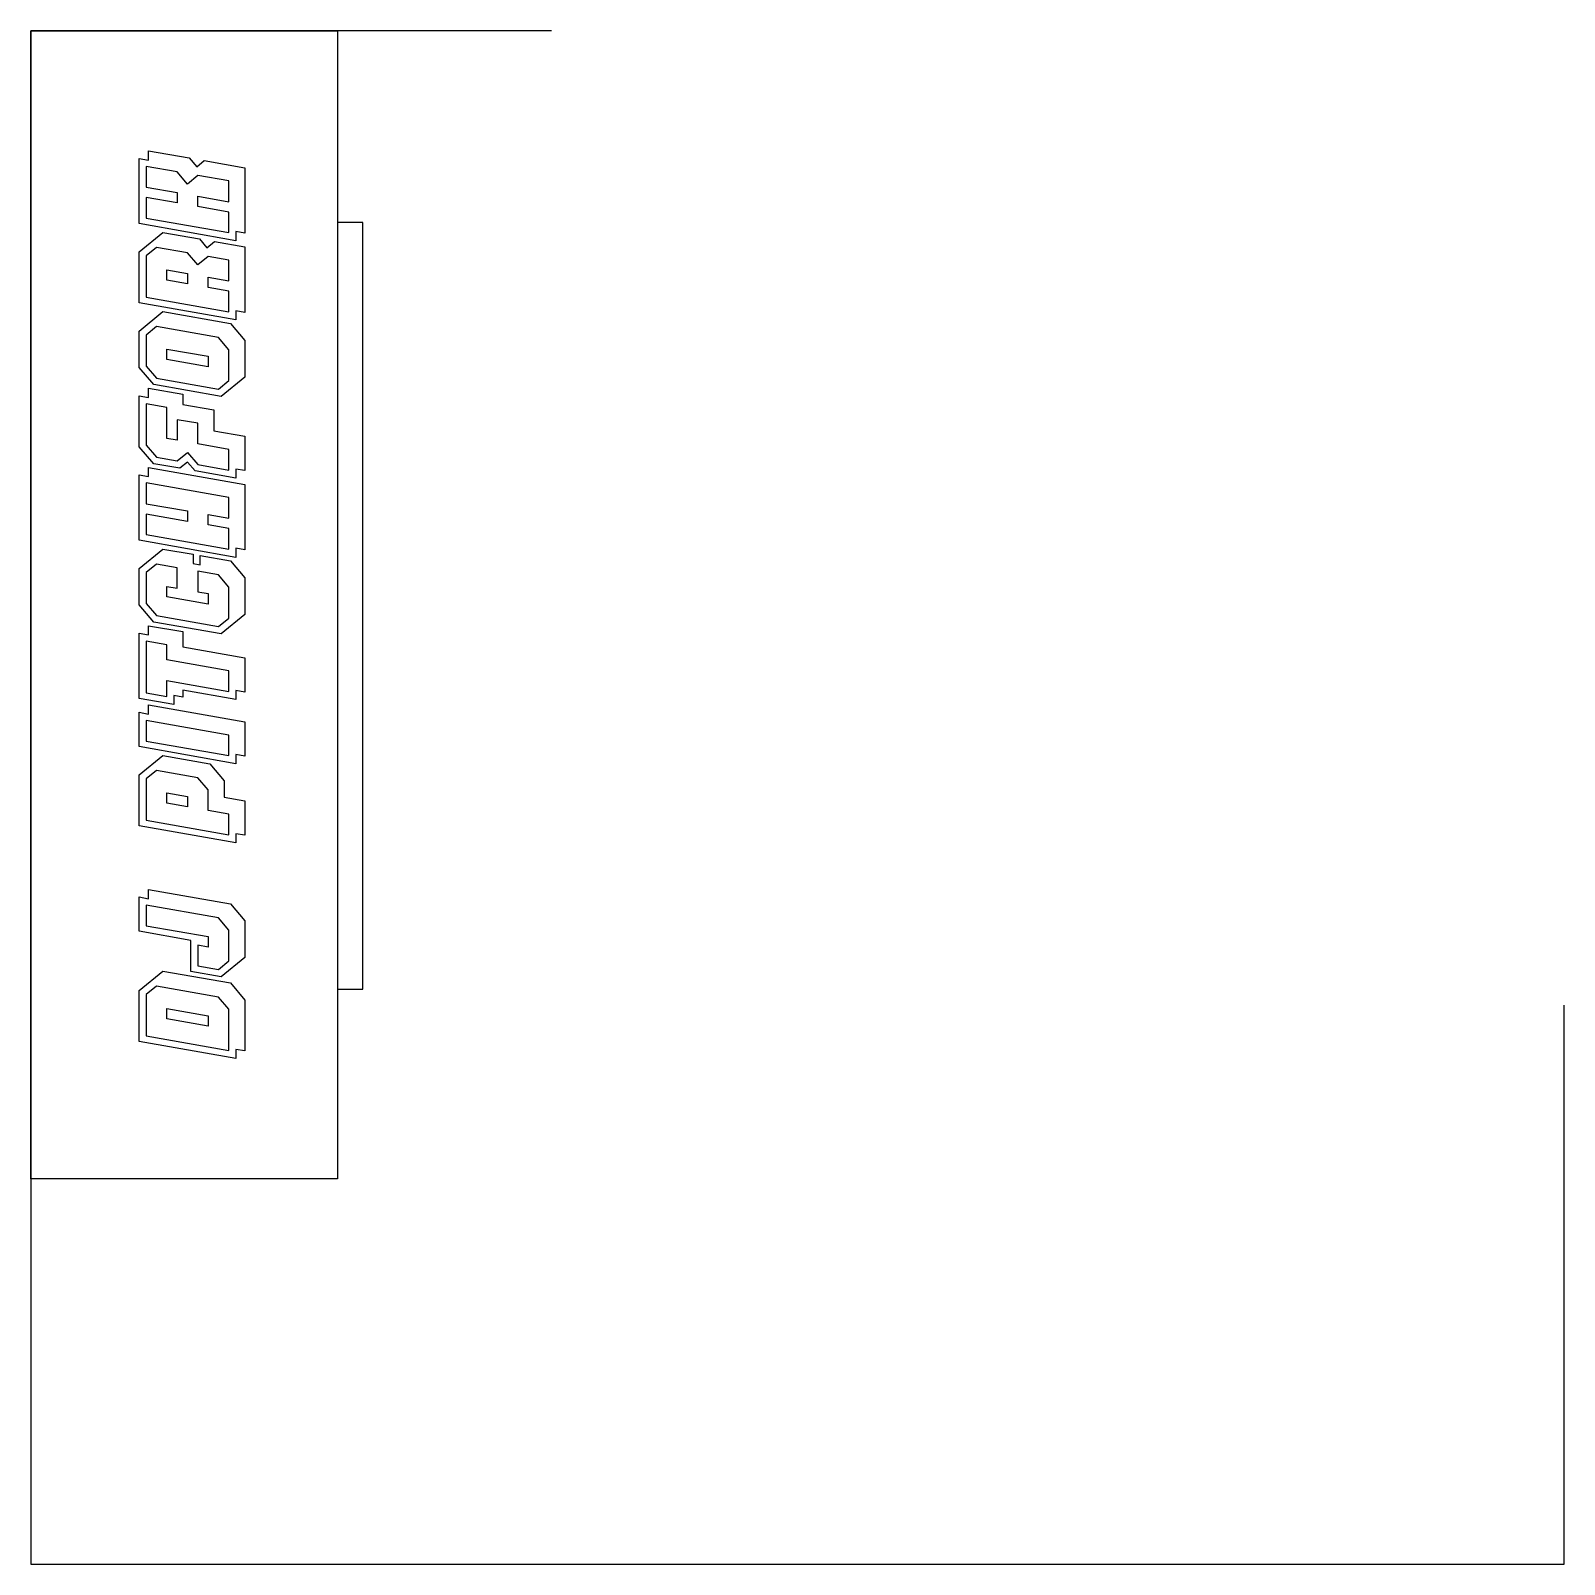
# Model space of a CAD drawing. Header units: millimetres. Extents: x -110 to 10, y -10 to 110.
import ezdxf

# ---------------------------------------------------------------- set-up
doc = ezdxf.new("R2010")
doc.units = ezdxf.units.MM
doc.layers.get('0').update_dxf_attribs({"linetype": 'CONTINUOUS'})

msp = doc.modelspace()

# ---------------------------------------------------------------- linework, layer by layer
for p, q in [((-69.25, 110), (-110, 110)), ((-110, 110), (-110, -10)), ((10, -10), (10, 33.75)), ((-110, -10), (10, -10))]:
    msp.add_line(p, q)
for points in [[(-86, 110), (-86, 20.17), (-110, 20.17), (-110, 110)], [(-93.96, 94.28), (-93.96, 93.56), (-101.5, 94.9), (-101.5, 100.01), (-100.78, 99.88), (-100.78, 100.6), (-97.61, 100.04), (-97.01, 99.34), (-96.42, 99.83), (-93.24, 99.27), (-93.24, 94.15)], [(-100.96, 96.95), (-100.96, 95.34), (-94.5, 94.2), (-94.5, 95.81), (-96.92, 96.24), (-96.92, 97.05), (-94.5, 96.62), (-94.5, 98.24), (-96.93, 98.67), (-97.73, 97.99), (-98.54, 98.95), (-100.96, 99.38), (-100.96, 97.76), (-98.54, 97.34), (-98.54, 96.52)], [(-86, 95), (-86, 35), (-84, 35), (-84, 95)], [(-101.5, 92.69), (-99.65, 94.21), (-96.8, 93.71), (-96.21, 93.01), (-95.61, 93.5), (-93.24, 93.08), (-93.24, 87.96), (-93.96, 88.09), (-93.96, 87.37), (-101.5, 88.71)], [(-96.93, 91.67), (-97.73, 92.61), (-100.15, 93.04), (-100.96, 92.38), (-100.96, 89.15), (-94.5, 88.01), (-94.5, 89.62), (-96.12, 89.91), (-96.12, 90.72), (-94.5, 90.43), (-94.5, 92.04), (-96.12, 92.33)], [(-99.35, 91.29), (-97.73, 90.99), (-97.73, 90.18), (-99.35, 90.47)], [(-101.5, 86.5), (-99.65, 88.02), (-94.37, 87.09), (-93.24, 85.75), (-93.24, 82.9), (-95.09, 81.38), (-100.37, 82.31), (-101.5, 83.64)], [(-94.5, 85.04), (-95.31, 86), (-100.15, 86.85), (-100.96, 86.18), (-100.96, 83.76), (-100.15, 82.81), (-95.31, 81.96), (-94.5, 82.62)], [(-99.35, 84.28), (-99.35, 85.09), (-96.12, 84.53), (-96.12, 83.71)], [(-101.5, 77.45), (-101.5, 81.44), (-100.78, 81.3), (-100.78, 82.02), (-98.09, 81.55), (-98.09, 80.75), (-95.67, 80.32), (-95.67, 78.7), (-93.24, 78.27), (-93.24, 75.58), (-93.96, 75.7), (-93.96, 74.98), (-97.14, 75.55), (-97.73, 76.24), (-98.32, 75.76), (-100.37, 76.12)], [(-96.92, 79.28), (-98.54, 79.56), (-98.54, 77.95), (-99.35, 78.09), (-99.35, 80.51), (-100.96, 80.8), (-100.96, 77.57), (-100.15, 76.62), (-98.54, 76.33), (-97.73, 76.99), (-96.92, 76.05), (-94.5, 75.62), (-94.5, 77.23), (-96.92, 77.66)], [(-93.96, 68.79), (-101.5, 70.13), (-101.5, 75.24), (-100.78, 75.11), (-100.78, 75.83), (-93.24, 74.5), (-93.24, 69.38), (-93.96, 69.51)], [(-97.73, 71.6), (-100.96, 72.18), (-100.96, 70.57), (-94.5, 69.43), (-94.5, 71.04), (-96.12, 71.34), (-96.12, 72.14), (-94.5, 71.85), (-94.5, 73.47), (-100.96, 74.61), (-100.96, 72.99), (-97.73, 72.42)], [(-99.65, 69.44), (-97.28, 69.03), (-97.28, 68.31), (-96.74, 68.21), (-96.74, 68.93), (-94.37, 68.51), (-93.24, 67.18), (-93.24, 64.32), (-95.09, 62.81), (-100.37, 63.73), (-101.5, 65.07), (-101.5, 67.92)], [(-99.35, 66.52), (-98.54, 66.37), (-98.54, 67.98), (-100.15, 68.27), (-100.96, 67.61), (-100.96, 65.18), (-100.15, 64.23), (-95.31, 63.38), (-94.5, 64.04), (-94.5, 66.47), (-95.31, 67.42), (-96.92, 67.7), (-96.92, 66.09), (-96.12, 65.95), (-96.12, 65.14), (-99.35, 65.7)], [(-101.5, 57.74), (-101.5, 62.86), (-100.78, 62.73), (-100.78, 63.44), (-98.09, 62.98), (-98.09, 61.8), (-93.24, 60.94), (-93.24, 58.25), (-93.96, 58.37), (-93.96, 57.66), (-98.09, 58.39), (-98.09, 57.86), (-98.81, 57.99), (-98.81, 57.27)], [(-100.96, 58.18), (-99.35, 57.9), (-99.35, 59.15), (-94.5, 58.29), (-94.5, 59.91), (-99.35, 60.76), (-99.35, 61.94), (-100.96, 62.22)], [(-93.96, 53.36), (-93.96, 52.64), (-101.5, 53.98), (-101.5, 56.67), (-100.78, 56.53), (-100.78, 57.25), (-93.24, 55.92), (-93.24, 53.23)], [(-100.96, 56.03), (-100.96, 54.42), (-94.5, 53.28), (-94.5, 54.89)], [(-101.5, 51.77), (-99.65, 53.28), (-95.99, 52.64), (-94.86, 51.31), (-94.86, 50.02), (-93.24, 49.73), (-93.24, 47.04), (-93.96, 47.16), (-93.96, 46.45), (-101.5, 47.78)], [(-96.12, 50.6), (-96.92, 51.55), (-100.15, 52.12), (-100.96, 51.45), (-100.96, 48.22), (-94.5, 47.08), (-94.5, 48.7), (-96.12, 48.99)], [(-99.35, 50.36), (-97.73, 50.07), (-97.73, 49.26), (-99.35, 49.55)], [(-93.24, 37.49), (-95.09, 35.97), (-97.46, 36.39), (-97.46, 38.81), (-101.5, 39.53), (-101.5, 42.22), (-100.78, 42.08), (-100.78, 42.8), (-94.37, 41.68), (-93.24, 40.34)], [(-96.92, 38.45), (-96.92, 36.83), (-95.31, 36.55), (-94.5, 37.21), (-94.5, 39.63), (-95.31, 40.59), (-100.96, 41.58), (-100.96, 39.97), (-96.12, 39.12), (-96.12, 38.3)], [(-93.96, 30.29), (-93.96, 29.57), (-101.5, 30.91), (-101.5, 34.9), (-99.65, 36.41), (-94.37, 35.49), (-93.24, 34.15), (-93.24, 30.17)], [(-100.96, 34.58), (-100.96, 31.35), (-94.5, 30.21), (-94.5, 33.44), (-95.31, 34.39), (-100.15, 35.25)], [(-96.12, 32.92), (-96.12, 32.11), (-99.35, 32.67), (-99.35, 33.49)]]:
    msp.add_lwpolyline(points, close=True)

doc.saveas('drawing.dxf')
